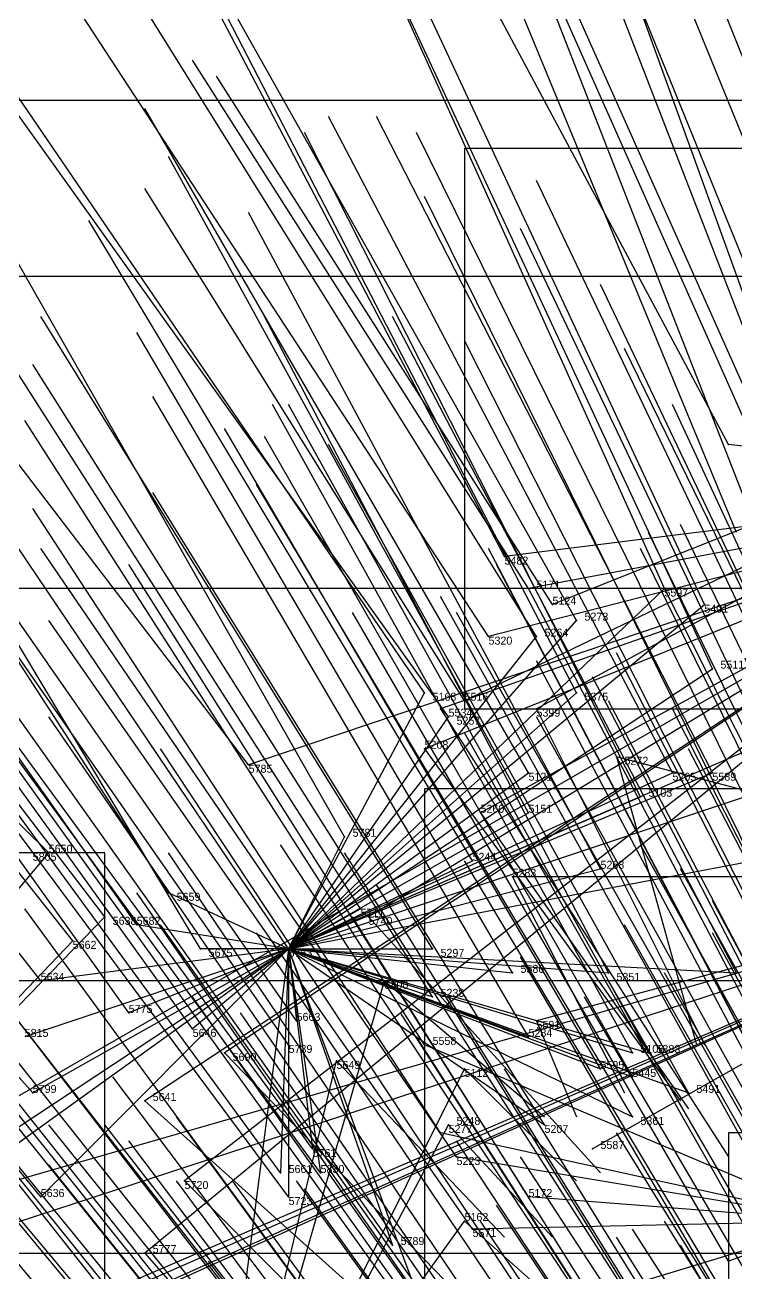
# Model space of a CAD drawing. Extents: x -0.5 to 0.59, y -0.5 to 0.59.
# Drawn here: x -0.295 to -0.206, y 0.3515 to 0.5074 of the extents above; entities that cross this region are included whole.
import ezdxf

# ---------------------------------------------------------------- set-up
doc = ezdxf.new("R2010")
doc.units = 0
for name, color, linetype in [('Clients', 3, 'CONTINUOUS'), ('Facilities', 3, 'CONTINUOUS'), ('Facilities_lines', 3, 'CONTINUOUS'), ('Min_max_boxes', 1, 'CONTINUOUS'), ('Normals', 1, 'CONTINUOUS'), ('Source_points', 5, 'CONTINUOUS'), ('Text', 3, 'CONTINUOUS')]:
    doc.layers.add(name, color=color, linetype=linetype)

msp = doc.modelspace()

# ---------------------------------------------------------------- linework, layer by layer
at = {"layer": 'Clients', "color": 5}
for p in [(-0.207, 0.455, -1.25), (-0.235, 0.441, -1.25), (-0.232, 0.437, -1.25), (-0.215, 0.437, -1.217), (-0.229, 0.435, -1.25), (-0.21, 0.435, -1.208), (-0.226, 0.433, -1.221), (-0.237, 0.431, -1.23), (-0.231, 0.431, -1.224), (-0.209, 0.427, -1.19), (-0.245, 0.424, -1.224), (-0.24, 0.423, -1.25), (-0.226, 0.424, -1.2), (-0.243, 0.422, -1.25), (-0.242, 0.421, -1.214), (-0.231, 0.422, -1.25), (-0.245, 0.417, -1.25), (-0.267, 0.415, -1.233), (-0.221, 0.416, -1.25), (-0.232, 0.414, -1.186), (-0.214, 0.414, -1.165), (-0.209, 0.414, -1.159), (-0.218, 0.411, -1.163), (-0.238, 0.409, -1.25), (-0.232, 0.409, -1.177), (-0.255, 0.406, -1.199), (-0.292, 0.404, -1.247), (-0.239, 0.403, -1.173), (-0.234, 0.401, -1.25), (-0.223, 0.402, -1.151), (-0.277, 0.399, -1.213), (-0.253, 0.397, -1.177), (-0.285, 0.396, -1.219), (-0.281, 0.395, -1.213), (-0.252, 0.396, -1.25), (-0.289, 0.393, -1.22), (-0.273, 0.392, -1.193), (-0.244, 0.392, -1.154), (-0.234, 0.389, -1.135), (-0.222, 0.389, -1.119), (-0.293, 0.388, -1.216), (-0.25, 0.388, -1.25), (-0.244, 0.386, -1.141), (-0.282, 0.384, -1.192), (-0.274, 0.382, -1.175), (-0.261, 0.383, -1.159), (-0.231, 0.383, -1.25), (-0.232, 0.381, -1.116), (-0.27, 0.379, -1.25), (-0.262, 0.38, -1.154), (-0.245, 0.38, -1.13), (-0.219, 0.379, -1.094), (-0.217, 0.379, -1.091), (-0.256, 0.378, -1.25), (-0.24, 0.377, -1.25), (-0.223, 0.377, -1.095), (-0.219, 0.376, -1.089), (-0.294, 0.374, -1.19), (-0.28, 0.373, -1.25), (-0.212, 0.374, -1.075), (-0.242, 0.37, -1.25), (-0.23, 0.37, -1.089), (-0.219, 0.371, -1.076), (-0.243, 0.369, -1.105), (-0.259, 0.367, -1.123), (-0.224, 0.367, -1.25), (-0.241, 0.366, -1.095), (-0.263, 0.364, -1.123), (-0.258, 0.364, -1.116), (-0.275, 0.363, -1.25), (-0.293, 0.361, -1.163), (-0.262, 0.361, -1.115), (-0.232, 0.361, -1.074), (-0.24, 0.358, -1.25), (-0.239, 0.357, -1.074), (-0.28, 0.354, -1.25), (-0.249, 0.355, -1.085), (-0.207, 0.353, -1.024)]:
    msp.add_point(p, dxfattribs=at)
at = {"layer": 'Facilities', "color": 3}
msp.add_point((-0.262, 0.392, -1.179), dxfattribs=at)
at = {"layer": 'Facilities_lines', "color": 3}
for p, q in [((-0.144, 0.469, -1.226), (-0.24, 0.423, -1.25)), ((-0.144, 0.469, -1.226), (-0.231, 0.422, -1.25)), ((-0.144, 0.469, -1.226), (-0.229, 0.435, -1.25)), ((-0.163, 0.45, -1.25), (-0.207, 0.455, -1.25)), ((-0.163, 0.45, -1.25), (-0.316, 0.362, -1.25)), ((-0.163, 0.45, -1.25), (-0.28, 0.373, -1.25)), ((-0.163, 0.45, -1.25), (-0.28, 0.354, -1.25)), ((-0.163, 0.45, -1.25), (-0.275, 0.363, -1.25)), ((-0.163, 0.45, -1.25), (-0.27, 0.379, -1.25)), ((-0.163, 0.45, -1.25), (-0.267, 0.415, -1.233)), ((-0.163, 0.45, -1.25), (-0.252, 0.396, -1.25)), ((-0.163, 0.45, -1.25), (-0.245, 0.417, -1.25)), ((-0.163, 0.45, -1.25), (-0.243, 0.422, -1.25)), ((-0.163, 0.45, -1.25), (-0.238, 0.409, -1.25)), ((-0.163, 0.45, -1.25), (-0.237, 0.431, -1.23)), ((-0.163, 0.45, -1.25), (-0.235, 0.441, -1.25)), ((-0.163, 0.45, -1.25), (-0.232, 0.437, -1.25)), ((-0.262, 0.392, -1.179), (-0.215, 0.437, -1.217)), ((-0.262, 0.392, -1.179), (-0.21, 0.435, -1.208)), ((-0.262, 0.392, -1.179), (-0.226, 0.433, -1.221)), ((-0.262, 0.392, -1.179), (-0.231, 0.431, -1.224)), ((-0.262, 0.392, -1.179), (-0.209, 0.427, -1.19)), ((-0.262, 0.392, -1.179), (-0.245, 0.424, -1.224)), ((-0.262, 0.392, -1.179), (-0.226, 0.424, -1.2)), ((-0.262, 0.392, -1.179), (-0.188, 0.424, -1.159)), ((-0.262, 0.392, -1.179), (-0.242, 0.421, -1.214)), ((-0.164, 0.401, -1.25), (-0.221, 0.416, -1.25)), ((-0.262, 0.392, -1.179), (-0.232, 0.414, -1.186)), ((-0.262, 0.392, -1.179), (-0.214, 0.414, -1.165)), ((-0.262, 0.392, -1.179), (-0.209, 0.414, -1.159)), ((-0.262, 0.392, -1.179), (-0.218, 0.411, -1.163)), ((-0.262, 0.392, -1.179), (-0.205, 0.411, -1.148)), ((-0.262, 0.392, -1.179), (-0.232, 0.409, -1.177)), ((-0.262, 0.392, -1.179), (-0.255, 0.406, -1.199)), ((-0.386, 0.292, -1.21), (-0.292, 0.404, -1.247)), ((-0.262, 0.392, -1.179), (-0.239, 0.403, -1.173)), ((-0.262, 0.392, -1.179), (-0.204, 0.403, -1.128)), ((-0.164, 0.401, -1.25), (-0.352, 0.347, -1.25)), ((-0.164, 0.401, -1.25), (-0.326, 0.328, -1.25)), ((-0.164, 0.401, -1.25), (-0.323, 0.349, -1.25)), ((-0.164, 0.401, -1.25), (-0.29, 0.346, -1.25)), ((-0.164, 0.401, -1.25), (-0.287, 0.346, -1.25)), ((-0.164, 0.401, -1.25), (-0.285, 0.349, -1.25)), ((-0.262, 0.392, -1.179), (-0.223, 0.402, -1.151)), ((-0.164, 0.401, -1.25), (-0.234, 0.401, -1.25)), ((-0.164, 0.401, -1.25), (-0.231, 0.383, -1.25)), ((-0.164, 0.401, -1.25), (-0.224, 0.367, -1.25)), ((-0.262, 0.392, -1.179), (-0.277, 0.399, -1.213)), ((-0.262, 0.392, -1.179), (-0.253, 0.397, -1.177)), ((-0.386, 0.292, -1.21), (-0.285, 0.396, -1.219)), ((-0.262, 0.392, -1.179), (-0.281, 0.395, -1.213)), ((-0.386, 0.292, -1.21), (-0.289, 0.393, -1.22)), ((-0.262, 0.392, -1.179), (-0.306, 0.363, -1.186)), ((-0.262, 0.392, -1.179), (-0.301, 0.364, -1.181)), ((-0.262, 0.392, -1.179), (-0.295, 0.381, -1.205)), ((-0.262, 0.392, -1.179), (-0.294, 0.374, -1.19)), ((-0.262, 0.392, -1.179), (-0.293, 0.388, -1.216)), ((-0.262, 0.392, -1.179), (-0.293, 0.361, -1.163)), ((-0.262, 0.392, -1.179), (-0.282, 0.384, -1.192)), ((-0.262, 0.392, -1.179), (-0.274, 0.382, -1.175)), ((-0.262, 0.392, -1.179), (-0.273, 0.392, -1.193)), ((-0.262, 0.392, -1.179), (-0.269, 0.338, -1.079)), ((-0.262, 0.392, -1.179), (-0.263, 0.364, -1.123)), ((-0.262, 0.392, -1.179), (-0.219, 0.379, -1.094)), ((-0.262, 0.392, -1.179), (-0.206, 0.389, -1.1)), ((-0.262, 0.392, -1.179), (-0.23, 0.37, -1.089)), ((-0.262, 0.392, -1.179), (-0.244, 0.386, -1.141)), ((-0.262, 0.392, -1.179), (-0.232, 0.381, -1.116)), ((-0.262, 0.392, -1.179), (-0.244, 0.392, -1.154)), ((-0.262, 0.392, -1.179), (-0.222, 0.389, -1.119)), ((-0.262, 0.392, -1.179), (-0.217, 0.379, -1.091)), ((-0.262, 0.392, -1.179), (-0.219, 0.371, -1.076)), ((-0.262, 0.392, -1.179), (-0.243, 0.341, -1.046)), ((-0.262, 0.392, -1.179), (-0.219, 0.376, -1.089)), ((-0.262, 0.392, -1.179), (-0.212, 0.374, -1.075)), ((-0.262, 0.392, -1.179), (-0.234, 0.389, -1.135)), ((-0.262, 0.392, -1.179), (-0.223, 0.377, -1.095)), ((-0.262, 0.392, -1.179), (-0.261, 0.383, -1.159)), ((-0.262, 0.392, -1.179), (-0.262, 0.361, -1.115)), ((-0.262, 0.392, -1.179), (-0.262, 0.38, -1.154)), ((-0.262, 0.392, -1.179), (-0.259, 0.367, -1.123)), ((-0.262, 0.392, -1.179), (-0.249, 0.355, -1.085)), ((-0.262, 0.392, -1.179), (-0.258, 0.364, -1.116)), ((-0.271, 0.315, -1.25), (-0.25, 0.388, -1.25)), ((-0.193, 0.358, -1.017), (-0.245, 0.38, -1.13)), ((-0.271, 0.315, -1.25), (-0.256, 0.378, -1.25)), ((-0.271, 0.315, -1.25), (-0.24, 0.377, -1.25)), ((-0.271, 0.315, -1.25), (-0.242, 0.37, -1.25)), ((-0.193, 0.358, -1.017), (-0.243, 0.369, -1.105)), ((-0.193, 0.358, -1.017), (-0.241, 0.366, -1.095)), ((-0.193, 0.358, -1.017), (-0.232, 0.361, -1.074)), ((-0.271, 0.315, -1.25), (-0.24, 0.358, -1.25)), ((-0.193, 0.358, -1.017), (-0.239, 0.344, -1.048)), ((-0.193, 0.358, -1.017), (-0.239, 0.357, -1.074)), ((-0.193, 0.358, -1.017), (-0.207, 0.353, -1.024))]:
    msp.add_line(p, q, dxfattribs=at)
at = {"layer": 'Min_max_boxes', "color": 1}
for p, q in [((0.017, 0.498, -1.25), (-0.316, 0.498, -1.25)), ((0.017, 0.498, -1.225), (-0.316, 0.498, -1.225)), ((-0.029, 0.492, -1.25), (-0.24, 0.492, -1.25)), ((-0.24, 0.492, -1.25), (-0.24, 0.422, -1.25)), ((-0.029, 0.492, -1.209), (-0.24, 0.492, -1.209)), ((-0.24, 0.492, -1.209), (-0.24, 0.422, -1.209)), ((-0.24, 0.492, -1.25), (-0.24, 0.492, -1.209)), ((-0.026, 0.476, -1.25), (-0.352, 0.476, -1.25)), ((-0.026, 0.476, -1.25), (-0.352, 0.476, -1.25)), ((-0.188, 0.437, -1.224), (-0.306, 0.437, -1.224)), ((-0.188, 0.437, -1.046), (-0.306, 0.437, -1.046)), ((-0.24, 0.422, -1.25), (-0.029, 0.422, -1.25)), ((-0.24, 0.422, -1.209), (-0.029, 0.422, -1.209)), ((-0.24, 0.422, -1.25), (-0.24, 0.422, -1.209)), ((-0.139, 0.412, -1.13), (-0.245, 0.412, -1.13)), ((-0.245, 0.412, -1.13), (-0.245, 0.313, -1.13)), ((-0.139, 0.412, -0.884), (-0.245, 0.412, -0.884)), ((-0.245, 0.412, -0.884), (-0.245, 0.313, -0.884)), ((-0.245, 0.412, -1.13), (-0.245, 0.412, -0.884)), ((-0.285, 0.404, -1.25), (-0.422, 0.404, -1.25)), ((-0.285, 0.404, -1.179), (-0.422, 0.404, -1.179)), ((-0.285, 0.247, -1.25), (-0.285, 0.404, -1.25)), ((-0.285, 0.247, -1.179), (-0.285, 0.404, -1.179)), ((-0.285, 0.404, -1.25), (-0.285, 0.404, -1.179)), ((-0.157, 0.388, -1.25), (-0.418, 0.388, -1.25)), ((-0.157, 0.388, -1.25), (-0.418, 0.388, -1.25)), ((0.069, 0.369, -1.25), (-0.207, 0.369, -1.25)), ((-0.207, 0.369, -1.25), (-0.207, 0.173, -1.25)), ((0.069, 0.369, -1.25), (-0.207, 0.369, -1.25)), ((-0.207, 0.369, -1.25), (-0.207, 0.173, -1.25)), ((-0.207, 0.369, -1.25), (-0.207, 0.369, -1.25)), ((-0.316, 0.354, -1.25), (0.017, 0.354, -1.25)), ((-0.316, 0.354, -1.225), (0.017, 0.354, -1.225))]:
    msp.add_line(p, q, dxfattribs=at)
at = {"layer": 'Normals', "color": 1}
for p, q in [((-0.201, 0.449, -1.229), (-0.241, 0.539, -1.247)), ((-0.196, 0.446, -1.217), (-0.232, 0.539, -1.22)), ((-0.194, 0.443, -1.209), (-0.228, 0.537, -1.199)), ((-0.206, 0.444, -1.225), (-0.244, 0.536, -1.236)), ((-0.201, 0.438, -1.205), (-0.237, 0.53, -1.19)), ((-0.215, 0.437, -1.217), (-0.256, 0.528, -1.213)), ((-0.18, 0.44, -1.188), (-0.215, 0.528, -1.157)), ((-0.207, 0.455, -1.25), (-0.245, 0.526, -1.31)), ((-0.21, 0.435, -1.208), (-0.252, 0.525, -1.197)), ((-0.226, 0.433, -1.221), (-0.275, 0.52, -1.22)), ((-0.235, 0.441, -1.25), (-0.276, 0.519, -1.296)), ((-0.186, 0.431, -1.175), (-0.221, 0.517, -1.138)), ((-0.231, 0.431, -1.224), (-0.284, 0.516, -1.232)), ((-0.209, 0.427, -1.19), (-0.25, 0.515, -1.165)), ((-0.179, 0.429, -1.161), (-0.214, 0.515, -1.125)), ((-0.237, 0.431, -1.23), (-0.29, 0.512, -1.257)), ((-0.226, 0.424, -1.2), (-0.271, 0.511, -1.181)), ((-0.188, 0.424, -1.159), (-0.226, 0.509, -1.122)), ((-0.245, 0.424, -1.224), (-0.301, 0.506, -1.234)), ((-0.232, 0.437, -1.25), (-0.274, 0.503, -1.313)), ((-0.242, 0.421, -1.214), (-0.3, 0.502, -1.214)), ((-0.229, 0.435, -1.25), (-0.271, 0.501, -1.313)), ((-0.232, 0.414, -1.186), (-0.28, 0.497, -1.159)), ((-0.214, 0.414, -1.165), (-0.257, 0.496, -1.127)), ((-0.209, 0.414, -1.159), (-0.251, 0.496, -1.121)), ((-0.218, 0.411, -1.163), (-0.26, 0.494, -1.126)), ((-0.205, 0.411, -1.148), (-0.246, 0.494, -1.11)), ((-0.267, 0.415, -1.233), (-0.326, 0.492, -1.259)), ((-0.255, 0.406, -1.199), (-0.304, 0.492, -1.186)), ((-0.232, 0.409, -1.177), (-0.277, 0.491, -1.14)), ((-0.24, 0.423, -1.25), (-0.28, 0.487, -1.317)), ((-0.191, 0.404, -1.118), (-0.231, 0.488, -1.081)), ((-0.204, 0.403, -1.128), (-0.245, 0.486, -1.09)), ((-0.223, 0.402, -1.151), (-0.267, 0.484, -1.113)), ((-0.277, 0.399, -1.213), (-0.331, 0.482, -1.219)), ((-0.239, 0.403, -1.173), (-0.287, 0.483, -1.136)), ((-0.193, 0.398, -1.106), (-0.233, 0.482, -1.068)), ((-0.281, 0.395, -1.213), (-0.339, 0.477, -1.218)), ((-0.273, 0.392, -1.193), (-0.324, 0.477, -1.178)), ((-0.253, 0.397, -1.177), (-0.303, 0.475, -1.14)), ((-0.183, 0.391, -1.08), (-0.223, 0.475, -1.043)), ((-0.285, 0.396, -1.219), (-0.344, 0.473, -1.241)), ((-0.244, 0.392, -1.154), (-0.293, 0.471, -1.117)), ((-0.222, 0.389, -1.119), (-0.265, 0.471, -1.082)), ((-0.206, 0.389, -1.1), (-0.249, 0.471, -1.063)), ((-0.289, 0.393, -1.22), (-0.35, 0.47, -1.238)), ((-0.262, 0.392, -1.179), (-0.314, 0.469, -1.142)), ((-0.234, 0.389, -1.135), (-0.281, 0.469, -1.098)), ((-0.198, 0.385, -1.082), (-0.24, 0.468, -1.045)), ((-0.179, 0.383, -1.057), (-0.22, 0.467, -1.021)), ((-0.293, 0.388, -1.216), (-0.354, 0.466, -1.228)), ((-0.282, 0.384, -1.192), (-0.34, 0.465, -1.181)), ((-0.244, 0.386, -1.141), (-0.294, 0.465, -1.105)), ((-0.292, 0.404, -1.247), (-0.351, 0.462, -1.304)), ((-0.232, 0.381, -1.116), (-0.279, 0.461, -1.078)), ((-0.219, 0.379, -1.094), (-0.264, 0.46, -1.056)), ((-0.217, 0.379, -1.091), (-0.262, 0.46, -1.054)), ((-0.175, 0.376, -1.038), (-0.214, 0.46, -1.001)), ((-0.261, 0.383, -1.159), (-0.314, 0.459, -1.121)), ((-0.274, 0.382, -1.175), (-0.328, 0.457, -1.138)), ((-0.245, 0.38, -1.13), (-0.295, 0.458, -1.093)), ((-0.223, 0.377, -1.095), (-0.27, 0.457, -1.057)), ((-0.262, 0.38, -1.154), (-0.315, 0.456, -1.116)), ((-0.219, 0.376, -1.089), (-0.265, 0.456, -1.051)), ((-0.212, 0.374, -1.075), (-0.257, 0.455, -1.037)), ((-0.219, 0.371, -1.076), (-0.266, 0.45, -1.038)), ((-0.294, 0.374, -1.19), (-0.36, 0.448, -1.175)), ((-0.23, 0.37, -1.089), (-0.279, 0.449, -1.051)), ((-0.243, 0.369, -1.105), (-0.294, 0.447, -1.068)), ((-0.173, 0.362, -1.003), (-0.213, 0.445, -0.965)), ((-0.176, 0.36, -1.003), (-0.217, 0.444, -0.965)), ((-0.259, 0.367, -1.123), (-0.314, 0.442, -1.085)), ((-0.241, 0.366, -1.095), (-0.293, 0.442, -1.058)), ((-0.194, 0.36, -1.022), (-0.237, 0.442, -0.985)), ((-0.177, 0.359, -1.001), (-0.218, 0.442, -0.964)), ((-0.232, 0.361, -1.074), (-0.282, 0.44, -1.036)), ((-0.193, 0.358, -1.017), (-0.236, 0.44, -0.98)), ((-0.263, 0.364, -1.123), (-0.318, 0.439, -1.086)), ((-0.258, 0.364, -1.116), (-0.313, 0.439, -1.079)), ((-0.189, 0.355, -1.006), (-0.232, 0.437, -0.969)), ((-0.173, 0.354, -0.985), (-0.215, 0.437, -0.948)), ((-0.198, 0.355, -1.016), (-0.243, 0.436, -0.98)), ((-0.262, 0.361, -1.115), (-0.317, 0.435, -1.078)), ((-0.207, 0.353, -1.024), (-0.254, 0.434, -0.987)), ((-0.195, 0.353, -1.008), (-0.241, 0.434, -0.972)), ((-0.293, 0.361, -1.163), (-0.352, 0.433, -1.125)), ((-0.239, 0.357, -1.074), (-0.292, 0.433, -1.037)), ((-0.249, 0.355, -1.085), (-0.303, 0.431, -1.048)), ((-0.179, 0.347, -0.976), (-0.221, 0.429, -0.938)), ((-0.188, 0.347, -0.985), (-0.231, 0.428, -0.948)), ((-0.181, 0.343, -0.97), (-0.224, 0.426, -0.933)), ((-0.179, 0.341, -0.964), (-0.222, 0.423, -0.926)), ((-0.239, 0.344, -1.048), (-0.292, 0.421, -1.011)), ((-0.243, 0.422, -1.25), (-0.207, 0.366, -1.175)), ((-0.231, 0.422, -1.25), (-0.21, 0.38, -1.162)), ((-0.186, 0.34, -0.968), (-0.231, 0.421, -0.931)), ((-0.172, 0.339, -0.95), (-0.214, 0.422, -0.913)), ((-0.194, 0.338, -0.975), (-0.24, 0.419, -0.938)), ((-0.227, 0.34, -1.022), (-0.278, 0.417, -0.984)), ((-0.245, 0.417, -1.25), (-0.213, 0.373, -1.166)), ((-0.169, 0.334, -0.935), (-0.212, 0.417, -0.899)), ((-0.243, 0.341, -1.046), (-0.297, 0.416, -1.009)), ((-0.221, 0.416, -1.25), (-0.211, 0.38, -1.157)), ((-0.269, 0.338, -1.079), (-0.327, 0.41, -1.042)), ((-0.238, 0.409, -1.25), (-0.212, 0.372, -1.161)), ((-0.261, 0.334, -1.059), (-0.319, 0.407, -1.022)), ((-0.256, 0.332, -1.047), (-0.313, 0.405, -1.01)), ((-0.255, 0.33, -1.044), (-0.312, 0.404, -1.007)), ((-0.225, 0.327, -0.993), (-0.277, 0.404, -0.956)), ((-0.212, 0.328, -0.975), (-0.263, 0.405, -0.939)), ((-0.205, 0.326, -0.963), (-0.255, 0.404, -0.926)), ((-0.173, 0.324, -0.919), (-0.218, 0.405, -0.882)), ((-0.192, 0.323, -0.939), (-0.24, 0.403, -0.902)), ((-0.234, 0.401, -1.25), (-0.22, 0.374, -1.155)), ((-0.168, 0.321, -0.905), (-0.213, 0.402, -0.868)), ((-0.202, 0.321, -0.949), (-0.251, 0.4, -0.911)), ((-0.228, 0.323, -0.989), (-0.281, 0.399, -0.952)), ((-0.165, 0.316, -0.892), (-0.209, 0.398, -0.854)), ((-0.24, 0.322, -1.004), (-0.295, 0.397, -0.967)), ((-0.224, 0.319, -0.974), (-0.278, 0.395, -0.938)), ((-0.205, 0.318, -0.945), (-0.254, 0.396, -0.908)), ((-0.252, 0.396, -1.25), (-0.223, 0.364, -1.16)), ((-0.174, 0.314, -0.897), (-0.22, 0.395, -0.86)), ((-0.265, 0.322, -1.042), (-0.325, 0.393, -1.006)), ((-0.214, 0.317, -0.956), (-0.266, 0.394, -0.919)), ((-0.165, 0.313, -0.884), (-0.209, 0.394, -0.847)), ((-0.186, 0.311, -0.907), (-0.233, 0.391, -0.87)), ((-0.169, 0.308, -0.88), (-0.215, 0.389, -0.842)), ((-0.25, 0.388, -1.25), (-0.23, 0.371, -1.154)), ((-0.175, 0.307, -0.885), (-0.222, 0.388, -0.848)), ((-0.255, 0.313, -1.01), (-0.314, 0.386, -0.974)), ((-0.251, 0.314, -1.005), (-0.309, 0.386, -0.968)), ((-0.22, 0.31, -0.952), (-0.274, 0.386, -0.915)), ((-0.193, 0.307, -0.908), (-0.242, 0.386, -0.871)), ((-0.178, 0.306, -0.885), (-0.225, 0.386, -0.847)), ((-0.215, 0.307, -0.938), (-0.268, 0.384, -0.9)), ((-0.198, 0.306, -0.91), (-0.248, 0.384, -0.874)), ((-0.254, 0.31, -1.003), (-0.312, 0.383, -0.966)), ((-0.231, 0.383, -1.25), (-0.226, 0.371, -1.151)), ((-0.196, 0.303, -0.902), (-0.246, 0.381, -0.865)), ((-0.27, 0.379, -1.25), (-0.239, 0.347, -1.16)), ((-0.242, 0.305, -0.974), (-0.3, 0.378, -0.937)), ((-0.256, 0.378, -1.25), (-0.235, 0.356, -1.155)), ((-0.228, 0.302, -0.945), (-0.284, 0.376, -0.908)), ((-0.24, 0.377, -1.25), (-0.226, 0.363, -1.152)), ((-0.186, 0.298, -0.879), (-0.235, 0.377, -0.841)), ((-0.253, 0.302, -0.985), (-0.313, 0.373, -0.948)), ((-0.253, 0.302, -0.985), (-0.313, 0.373, -0.948)), ((-0.28, 0.373, -1.25), (-0.233, 0.331, -1.172)), ((-0.241, 0.298, -0.958), (-0.3, 0.37, -0.921)), ((-0.234, 0.298, -0.946), (-0.292, 0.37, -0.909)), ((-0.228, 0.297, -0.935), (-0.285, 0.37, -0.898)), ((-0.221, 0.296, -0.925), (-0.276, 0.371, -0.888)), ((-0.242, 0.37, -1.25), (-0.229, 0.356, -1.152)), ((-0.226, 0.294, -0.927), (-0.282, 0.368, -0.89)), ((-0.19, 0.291, -0.869), (-0.241, 0.368, -0.832)), ((-0.172, 0.29, -0.842), (-0.221, 0.369, -0.805)), ((-0.224, 0.367, -1.25), (-0.224, 0.367, -1.15)), ((-0.234, 0.293, -0.937), (-0.292, 0.365, -0.9)), ((-0.182, 0.288, -0.853), (-0.233, 0.366, -0.815)), ((-0.301, 0.364, -1.181), (-0.242, 0.293, -1.219)), ((-0.203, 0.288, -0.881), (-0.257, 0.364, -0.845)), ((-0.221, 0.289, -0.91), (-0.276, 0.363, -0.872)), ((-0.275, 0.363, -1.25), (-0.243, 0.331, -1.161)), ((-0.214, 0.288, -0.898), (-0.269, 0.363, -0.861)), ((-0.207, 0.288, -0.887), (-0.261, 0.363, -0.85)), ((-0.206, 0.287, -0.882), (-0.26, 0.362, -0.846)), ((-0.184, 0.282, -0.843), (-0.236, 0.36, -0.805)), ((-0.24, 0.358, -1.25), (-0.231, 0.35, -1.151)), ((-0.186, 0.281, -0.843), (-0.238, 0.358, -0.806)), ((-0.166, 0.279, -0.813), (-0.215, 0.358, -0.775)), ((-0.172, 0.278, -0.816), (-0.221, 0.356, -0.779)), ((-0.169, 0.279, -0.815), (-0.219, 0.357, -0.777)), ((-0.28, 0.354, -1.25), (-0.25, 0.32, -1.161)), ((-0.165, 0.275, -0.802), (-0.213, 0.355, -0.766)), ((-0.215, 0.279, -0.881), (-0.272, 0.353, -0.844))]:
    msp.add_line(p, q, dxfattribs=at)
at = {"layer": 'Source_points', "color": 5}
for p in [(-0.207, 0.455, -1.25), (-0.235, 0.441, -1.25), (-0.232, 0.437, -1.25), (-0.215, 0.437, -1.217), (-0.229, 0.435, -1.25), (-0.21, 0.435, -1.208), (-0.226, 0.433, -1.221), (-0.237, 0.431, -1.23), (-0.231, 0.431, -1.224), (-0.209, 0.427, -1.19), (-0.245, 0.424, -1.224), (-0.24, 0.423, -1.25), (-0.226, 0.424, -1.2), (-0.243, 0.422, -1.25), (-0.242, 0.421, -1.214), (-0.231, 0.422, -1.25), (-0.245, 0.417, -1.25), (-0.267, 0.415, -1.233), (-0.221, 0.416, -1.25), (-0.232, 0.414, -1.186), (-0.214, 0.414, -1.165), (-0.209, 0.414, -1.159), (-0.218, 0.411, -1.163), (-0.238, 0.409, -1.25), (-0.232, 0.409, -1.177), (-0.255, 0.406, -1.199), (-0.292, 0.404, -1.247), (-0.239, 0.403, -1.173), (-0.234, 0.401, -1.25), (-0.223, 0.402, -1.151), (-0.277, 0.399, -1.213), (-0.253, 0.397, -1.177), (-0.285, 0.396, -1.219), (-0.281, 0.395, -1.213), (-0.252, 0.396, -1.25), (-0.289, 0.393, -1.22), (-0.273, 0.392, -1.193), (-0.262, 0.392, -1.179), (-0.244, 0.392, -1.154), (-0.234, 0.389, -1.135), (-0.222, 0.389, -1.119), (-0.293, 0.388, -1.216), (-0.25, 0.388, -1.25), (-0.244, 0.386, -1.141), (-0.282, 0.384, -1.192), (-0.274, 0.382, -1.175), (-0.261, 0.383, -1.159), (-0.231, 0.383, -1.25), (-0.232, 0.381, -1.116), (-0.27, 0.379, -1.25), (-0.262, 0.38, -1.154), (-0.245, 0.38, -1.13), (-0.219, 0.379, -1.094), (-0.217, 0.379, -1.091), (-0.256, 0.378, -1.25), (-0.24, 0.377, -1.25), (-0.223, 0.377, -1.095), (-0.219, 0.376, -1.089), (-0.294, 0.374, -1.19), (-0.28, 0.373, -1.25), (-0.212, 0.374, -1.075), (-0.242, 0.37, -1.25), (-0.23, 0.37, -1.089), (-0.219, 0.371, -1.076), (-0.243, 0.369, -1.105), (-0.259, 0.367, -1.123), (-0.224, 0.367, -1.25), (-0.241, 0.366, -1.095), (-0.263, 0.364, -1.123), (-0.258, 0.364, -1.116), (-0.275, 0.363, -1.25), (-0.293, 0.361, -1.163), (-0.262, 0.361, -1.115), (-0.232, 0.361, -1.074), (-0.24, 0.358, -1.25), (-0.239, 0.357, -1.074), (-0.28, 0.354, -1.25), (-0.249, 0.355, -1.085), (-0.207, 0.353, -1.024)]:
    msp.add_point(p, dxfattribs=at)

# ---------------------------------------------------------------- texts
at = {"layer": 'Text', "color": 3}
for s, p in [('5482', (-0.235, 0.44, -1.25)), ('5171', (-0.231, 0.437, -1.25)), ('5597', (-0.215, 0.436, -1.217)), ('5124', (-0.229, 0.435, -1.25)), ('5401', (-0.21, 0.434, -1.208)), ('5273', (-0.225, 0.433, -1.221)), ('5264', (-0.23, 0.431, -1.224)), ('5320', (-0.237, 0.43, -1.23)), ('5511', (-0.208, 0.427, -1.19)), ('5168', (-0.244, 0.423, -1.224)), ('5516', (-0.24, 0.423, -1.25)), ('5375', (-0.225, 0.423, -1.2)), ('5534', (-0.242, 0.421, -1.25)), ('5257', (-0.241, 0.42, -1.214)), ('5399', (-0.231, 0.421, -1.25)), ('5208', (-0.245, 0.417, -1.25)), ('5785', (-0.267, 0.414, -1.233)), ('5272', (-0.22, 0.415, -1.25)), ('5121', (-0.232, 0.413, -1.186)), ('5205', (-0.214, 0.413, -1.165)), ('5589', (-0.209, 0.413, -1.159)), ('5103', (-0.217, 0.411, -1.163)), ('5260', (-0.238, 0.409, -1.25)), ('5151', (-0.232, 0.409, -1.177)), ('5781', (-0.254, 0.406, -1.199)), ('5805', (-0.294, 0.403, -1.25)), ('5650', (-0.292, 0.404, -1.247)), ('5244', (-0.239, 0.403, -1.173)), ('5268', (-0.223, 0.402, -1.151)), ('5283', (-0.234, 0.401, -1.25)), ('5659', (-0.276, 0.398, -1.213)), ('5711', (-0.253, 0.396, -1.177)), ('5638', (-0.284, 0.395, -1.219)), ('5682', (-0.281, 0.395, -1.213)), ('5740', (-0.252, 0.395, -1.25)), ('5662', (-0.289, 0.392, -1.22)), ('5675', (-0.272, 0.391, -1.193)), ('5763', (-0.262, 0.391, -1.179)), ('5297', (-0.243, 0.391, -1.154)), ('5586', (-0.233, 0.389, -1.135)), ('5634', (-0.293, 0.388, -1.216)), ('5351', (-0.221, 0.388, -1.119)), ('5800', (-0.25, 0.387, -1.25)), ('5238', (-0.243, 0.386, -1.141)), ('5775', (-0.282, 0.384, -1.192)), ('5663', (-0.261, 0.383, -1.159)), ('5815', (-0.295, 0.381, -1.205)), ('5646', (-0.274, 0.381, -1.175)), ('5284', (-0.232, 0.381, -1.116)), ('5591', (-0.231, 0.382, -1.25)), ('5558', (-0.244, 0.38, -1.13)), ('5690', (-0.269, 0.378, -1.25)), ('5739', (-0.262, 0.379, -1.154)), ('5106', (-0.218, 0.379, -1.094)), ('5383', (-0.216, 0.379, -1.091)), ('5649', (-0.256, 0.377, -1.25)), ('5595', (-0.223, 0.377, -1.095)), ('5112', (-0.24, 0.376, -1.25)), ('5445', (-0.219, 0.376, -1.089)), ('5799', (-0.294, 0.374, -1.19)), ('5491', (-0.211, 0.374, -1.075)), ('5641', (-0.279, 0.373, -1.25)), ('5277', (-0.242, 0.369, -1.105)), ('5248', (-0.241, 0.37, -1.25)), ('5207', (-0.23, 0.369, -1.089)), ('5361', (-0.218, 0.37, -1.076)), ('5587', (-0.223, 0.367, -1.25)), ('5761', (-0.259, 0.366, -1.123)), ('5661', (-0.262, 0.364, -1.123)), ('5830', (-0.258, 0.364, -1.116)), ('5223', (-0.241, 0.365, -1.095)), ('5636', (-0.293, 0.361, -1.163)), ('5720', (-0.275, 0.362, -1.25)), ('5172', (-0.232, 0.361, -1.074)), ('5723', (-0.262, 0.36, -1.115)), ('5162', (-0.24, 0.358, -1.25)), ('5789', (-0.248, 0.355, -1.085)), ('5571', (-0.239, 0.356, -1.074)), ('5777', (-0.279, 0.354, -1.25))]:
    msp.add_text(s, height=0.001, dxfattribs=at).set_placement(p)

doc.saveas('drawing.dxf')
